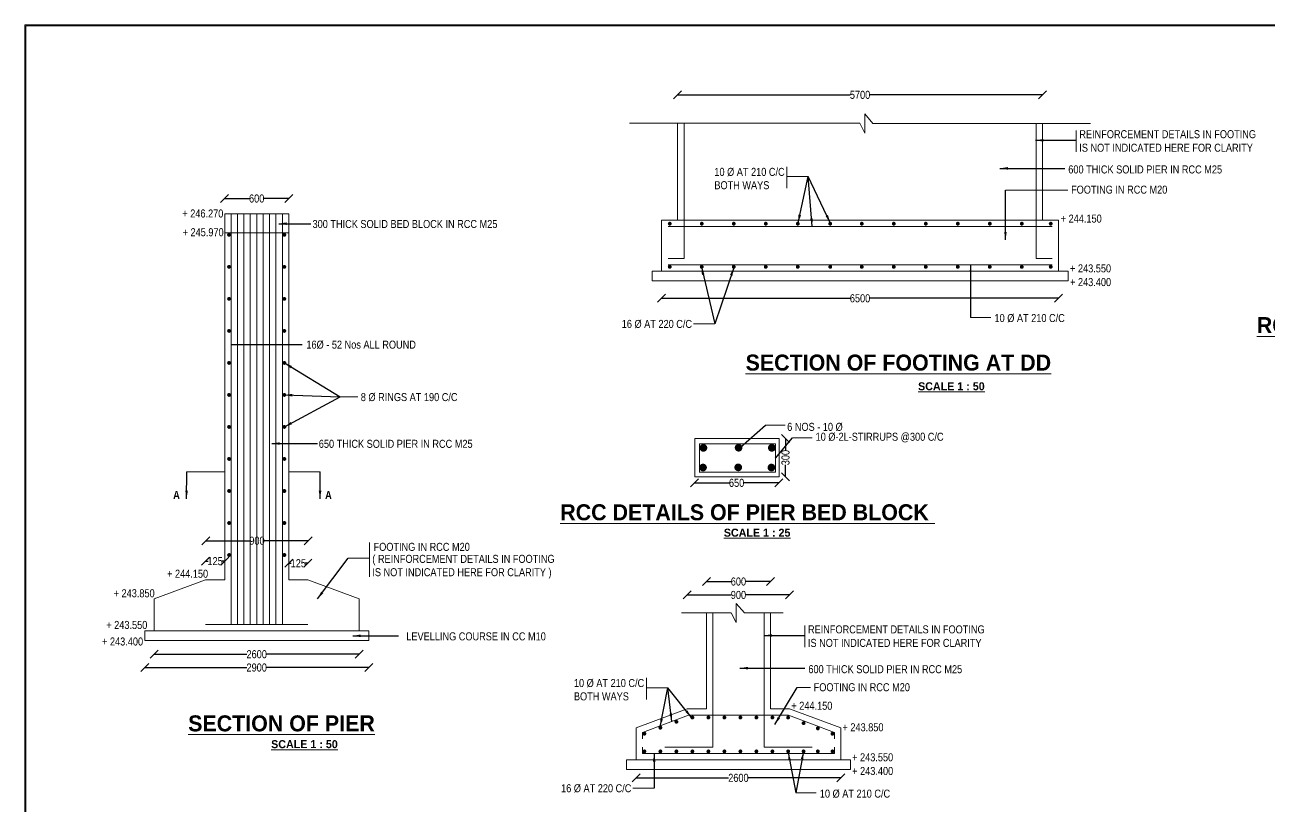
# Model space of a CAD drawing. Header units: millimetres. Extents: x 524317 to 595079, y -152202 to -104609.
# Drawn here: x 524317 to 563194, y -129013 to -104609 of the extents above; entities that cross this region are included whole.
import ezdxf
from ezdxf.enums import TextEntityAlignment as Align

# ---------------------------------------------------------------- set-up
doc = ezdxf.new("R2010")
doc.units = ezdxf.units.MM
doc.header["$LTSCALE"] = 300
doc.header["$MEASUREMENT"] = 0
doc.layers.add('MAIN', color=7, linetype='Continuous')
doc.styles.add('ARIAL NARROW', font='ARIALN.TTF', dxfattribs={"height": 250})
doc.styles.add('arn', font='ARIALN.TTF')
doc.styles.add('CITYBLUEPR', font='cityb___.ttf')
doc.dimstyles.new('STANDARD$0', dxfattribs={"dimscale": 88.888889, "dimtxt": 0.02, "dimasz": 0.02, "dimexe": 0.05, "dimexo": 0.1, "dimgap": 0.002, "dimtad": 2, "dimdec": 0, "dimzin": 1, "dimdsep": 46, "dimtxsty": 'Standard', "dimcen": 0.09, "dimadec": 0, "dimazin": 0, "dimtfac": 1, "dimtdec": 4, "dimtofl": 0, "dimtmove": 0, "dimatfit": 3, "dimfxl": 1, "dimtolj": 1, "dimtzin": 1, "dimarcsym": 0})
doc.dimstyles.new('STANDARD$7', dxfattribs={"dimtxt": 2, "dimasz": 2, "dimexe": 1.25, "dimexo": 0.625, "dimtad": 1, "dimdec": 0, "dimlfac": 0.5, "dimdsep": 46, "dimtxsty": 'ARIAL NARROW', "dimcen": 2.5, "dimdle": 0.1, "dimse1": 1, "dimse2": 1, "dimadec": 0, "dimazin": 0, "dimtfac": 1, "dimtdec": 0, "dimtmove": 0, "dimatfit": 3, "dimfxl": 1, "dimtolj": 1, "dimtzin": 0, "dimarcsym": 0})

# ---------------------------------------------------------------- blocks, each defined once
blk = doc.blocks.new('_Oblique')
at = {"color": 0, "linetype": 'ByBlock', "lineweight": -2}
blk.add_line((-0.5, -0.5), (0.5, 0.5), dxfattribs=at)
blk = doc.blocks.new('*D2')
at = {"layer": 'Defpoints', "color": 0, "lineweight": 9, "transparency": 16777216}
for p in [(530559, -110336), (532559, -110034), (532559, -110336)]:
    blk.add_point(p, dxfattribs=at)
at = {"layer": 'MAIN', "color": 0, "lineweight": -2, "transparency": 16777216}
for p, q in [((530559, -110034), (531332, -110034)), ((532559, -110034), (531786, -110034))]:
    blk.add_line(p, q, dxfattribs=at)
at = {"layer": 'MAIN', "color": 0, "lineweight": -2, "transparency": 16777216, "xscale": 250, "yscale": 250, "zscale": 250, "rotation": 180}
blk.add_blockref('_Oblique', (530559, -110034), dxfattribs=at)
at = {"layer": 'MAIN', "color": 0, "lineweight": -2, "transparency": 16777216, "xscale": 250, "yscale": 250, "zscale": 250}
blk.add_blockref('_Oblique', (532559, -110034), dxfattribs=at)
at = {"layer": 'MAIN', "color": 0, "lineweight": 9, "transparency": 16777216, "insert": (531559, -110034), "char_height": 250, "attachment_point": 5, "style": 'ARIAL NARROW'}
blk.add_mtext('\\A1;600', dxfattribs=at)
blk = doc.blocks.new('*D3')
at = {"layer": 'Defpoints', "color": 0, "lineweight": 9, "transparency": 16777216}
for p in [(529969, -120879), (533169, -120724), (533169, -120879)]:
    blk.add_point(p, dxfattribs=at)
at = {"layer": 'MAIN', "color": 0, "lineweight": -2, "transparency": 16777216}
for p, q in [((529969, -120724), (531343, -120724)), ((533169, -120724), (531795, -120724))]:
    blk.add_line(p, q, dxfattribs=at)
at = {"layer": 'MAIN', "color": 0, "lineweight": -2, "transparency": 16777216, "xscale": 250, "yscale": 250, "zscale": 250, "rotation": 180}
blk.add_blockref('_Oblique', (529969, -120724), dxfattribs=at)
at = {"layer": 'MAIN', "color": 0, "lineweight": -2, "transparency": 16777216, "xscale": 250, "yscale": 250, "zscale": 250}
blk.add_blockref('_Oblique', (533169, -120724), dxfattribs=at)
at = {"layer": 'MAIN', "color": 0, "lineweight": 9, "transparency": 16777216, "insert": (531569, -120724), "char_height": 250, "attachment_point": 5, "style": 'ARIAL NARROW'}
blk.add_mtext('\\A1;900', dxfattribs=at)
blk = doc.blocks.new('*D4')
at = {"layer": 'Defpoints', "color": 0, "lineweight": 9, "transparency": 16777216}
for p in [(533160, -121428), (532560, -121781), (533160, -121781)]:
    blk.add_point(p, dxfattribs=at)
at = {"layer": 'MAIN', "color": 0, "lineweight": -2, "transparency": 16777216}
for p, q in [((532560, -121428), (532642, -121428)), ((533160, -121428), (533077, -121428))]:
    blk.add_line(p, q, dxfattribs=at)
at = {"layer": 'MAIN', "color": 0, "lineweight": -2, "transparency": 16777216, "xscale": 250, "yscale": 250, "zscale": 250, "rotation": 180}
blk.add_blockref('_Oblique', (532560, -121428), dxfattribs=at)
at = {"layer": 'MAIN', "color": 0, "lineweight": -2, "transparency": 16777216, "xscale": 250, "yscale": 250, "zscale": 250}
blk.add_blockref('_Oblique', (533160, -121428), dxfattribs=at)
at = {"layer": 'MAIN', "color": 0, "lineweight": 9, "transparency": 16777216, "insert": (532860, -121428), "char_height": 250, "attachment_point": 5, "style": 'ARIAL NARROW'}
blk.add_mtext('\\A1;125', dxfattribs=at)
blk = doc.blocks.new('*D5')
at = {"layer": 'Defpoints', "color": 0, "lineweight": 9, "transparency": 16777216}
for p in [(530560, -121363), (529960, -121759), (530560, -121759)]:
    blk.add_point(p, dxfattribs=at)
at = {"layer": 'MAIN', "color": 0, "lineweight": -2, "transparency": 16777216}
for p, q in [((529960, -121363), (530042, -121363)), ((530560, -121363), (530477, -121363))]:
    blk.add_line(p, q, dxfattribs=at)
at = {"layer": 'MAIN', "color": 0, "lineweight": -2, "transparency": 16777216, "xscale": 250, "yscale": 250, "zscale": 250, "rotation": 180}
blk.add_blockref('_Oblique', (529960, -121363), dxfattribs=at)
at = {"layer": 'MAIN', "color": 0, "lineweight": -2, "transparency": 16777216, "xscale": 250, "yscale": 250, "zscale": 250}
blk.add_blockref('_Oblique', (530560, -121363), dxfattribs=at)
at = {"layer": 'MAIN', "color": 0, "lineweight": 9, "transparency": 16777216, "insert": (530260, -121363), "char_height": 250, "attachment_point": 5, "style": 'ARIAL NARROW'}
blk.add_mtext('\\A1;125', dxfattribs=at)
blk = doc.blocks.new('*D88')
at = {"layer": 'Defpoints', "color": 0, "lineweight": 9, "transparency": 16777216}
for p in [(528360, -123540), (534760, -123540), (534760, -124270)]:
    blk.add_point(p, dxfattribs=at)
at = {"layer": 'MAIN', "color": 0, "lineweight": -2, "transparency": 16777216}
for p, q in [((528360, -124270), (531252, -124270)), ((534760, -124270), (531867, -124270))]:
    blk.add_line(p, q, dxfattribs=at)
at = {"layer": 'MAIN', "color": 0, "lineweight": -2, "transparency": 16777216, "xscale": 250, "yscale": 250, "zscale": 250, "rotation": 180}
blk.add_blockref('_Oblique', (528360, -124270), dxfattribs=at)
at = {"layer": 'MAIN', "color": 0, "lineweight": -2, "transparency": 16777216, "xscale": 250, "yscale": 250, "zscale": 250}
blk.add_blockref('_Oblique', (534760, -124270), dxfattribs=at)
at = {"layer": 'MAIN', "color": 0, "lineweight": 9, "transparency": 16777216, "insert": (531560, -124270), "char_height": 250, "attachment_point": 5, "style": 'ARIAL NARROW'}
blk.add_mtext('\\A1;2600', dxfattribs=at)
blk = doc.blocks.new('*D89')
at = {"layer": 'Defpoints', "color": 0, "lineweight": 9, "transparency": 16777216}
for p in [(528060, -123840), (535060, -123840), (535060, -124685)]:
    blk.add_point(p, dxfattribs=at)
at = {"layer": 'MAIN', "color": 0, "lineweight": -2, "transparency": 16777216}
for p, q in [((528060, -124685), (531252, -124685)), ((535060, -124685), (531867, -124685))]:
    blk.add_line(p, q, dxfattribs=at)
at = {"layer": 'MAIN', "color": 0, "lineweight": -2, "transparency": 16777216, "xscale": 250, "yscale": 250, "zscale": 250, "rotation": 180}
blk.add_blockref('_Oblique', (528060, -124685), dxfattribs=at)
at = {"layer": 'MAIN', "color": 0, "lineweight": -2, "transparency": 16777216, "xscale": 250, "yscale": 250, "zscale": 250}
blk.add_blockref('_Oblique', (535060, -124685), dxfattribs=at)
at = {"layer": 'MAIN', "color": 0, "lineweight": 9, "transparency": 16777216, "insert": (531560, -124685), "char_height": 250, "attachment_point": 5, "style": 'ARIAL NARROW'}
blk.add_mtext('\\A1;2900', dxfattribs=at)
blk = doc.blocks.new('*D90')
at = {"layer": 'Defpoints', "color": 0, "lineweight": 9, "transparency": 16777216}
for p in [(547612, -121999), (545612, -125972), (547612, -125972)]:
    blk.add_point(p, dxfattribs=at)
at = {"layer": 'MAIN', "color": 0, "lineweight": -2, "transparency": 16777216}
for p, q in [((545612, -121999), (546385, -121999)), ((547612, -121999), (546839, -121999))]:
    blk.add_line(p, q, dxfattribs=at)
at = {"layer": 'MAIN', "color": 0, "lineweight": -2, "transparency": 16777216, "xscale": 250, "yscale": 250, "zscale": 250, "rotation": 180}
blk.add_blockref('_Oblique', (545612, -121999), dxfattribs=at)
at = {"layer": 'MAIN', "color": 0, "lineweight": -2, "transparency": 16777216, "xscale": 250, "yscale": 250, "zscale": 250}
blk.add_blockref('_Oblique', (547612, -121999), dxfattribs=at)
at = {"layer": 'MAIN', "color": 0, "lineweight": 9, "transparency": 16777216, "insert": (546612, -121999), "char_height": 250, "attachment_point": 5, "style": 'ARIAL NARROW'}
blk.add_mtext('\\A1;600', dxfattribs=at)
blk = doc.blocks.new('*D91')
at = {"layer": 'Defpoints', "color": 0, "lineweight": 9, "transparency": 16777216}
for p in [(548212, -122418), (545012, -125972), (548212, -125972)]:
    blk.add_point(p, dxfattribs=at)
at = {"layer": 'MAIN', "color": 0, "lineweight": -2, "transparency": 16777216}
for p, q in [((545012, -122418), (546386, -122418)), ((548212, -122418), (546838, -122418))]:
    blk.add_line(p, q, dxfattribs=at)
at = {"layer": 'MAIN', "color": 0, "lineweight": -2, "transparency": 16777216, "xscale": 250, "yscale": 250, "zscale": 250, "rotation": 180}
blk.add_blockref('_Oblique', (545012, -122418), dxfattribs=at)
at = {"layer": 'MAIN', "color": 0, "lineweight": -2, "transparency": 16777216, "xscale": 250, "yscale": 250, "zscale": 250}
blk.add_blockref('_Oblique', (548212, -122418), dxfattribs=at)
at = {"layer": 'MAIN', "color": 0, "lineweight": 9, "transparency": 16777216, "insert": (546612, -122418), "char_height": 250, "attachment_point": 5, "style": 'ARIAL NARROW'}
blk.add_mtext('\\A1;900', dxfattribs=at)
blk = doc.blocks.new('*D92')
at = {"layer": 'Defpoints', "color": 0, "lineweight": 9, "transparency": 16777216}
for p in [(543412, -127572), (549812, -127572), (549812, -128131)]:
    blk.add_point(p, dxfattribs=at)
at = {"layer": 'MAIN', "color": 0, "lineweight": -2, "transparency": 16777216}
for p, q in [((543412, -128131), (546304, -128131)), ((549812, -128131), (546920, -128131))]:
    blk.add_line(p, q, dxfattribs=at)
at = {"layer": 'MAIN', "color": 0, "lineweight": -2, "transparency": 16777216, "xscale": 250, "yscale": 250, "zscale": 250, "rotation": 180}
blk.add_blockref('_Oblique', (543412, -128131), dxfattribs=at)
at = {"layer": 'MAIN', "color": 0, "lineweight": -2, "transparency": 16777216, "xscale": 250, "yscale": 250, "zscale": 250}
blk.add_blockref('_Oblique', (549812, -128131), dxfattribs=at)
at = {"layer": 'MAIN', "color": 0, "lineweight": 9, "transparency": 16777216, "insert": (546612, -128131), "char_height": 250, "attachment_point": 5, "style": 'ARIAL NARROW'}
blk.add_mtext('\\A1;2600', dxfattribs=at)
blk = doc.blocks.new('*D93')
at = {"layer": 'Defpoints', "color": 0, "lineweight": 9, "transparency": 16777216}
for p in [(556112, -106796), (544713, -107681), (556112, -107690)]:
    blk.add_point(p, dxfattribs=at)
at = {"layer": 'MAIN', "color": 0, "lineweight": -2, "transparency": 16777216}
for p, q in [((544713, -106796), (550107, -106796)), ((556112, -106796), (550718, -106796))]:
    blk.add_line(p, q, dxfattribs=at)
at = {"layer": 'MAIN', "color": 0, "lineweight": -2, "transparency": 16777216, "xscale": 250, "yscale": 250, "zscale": 250, "rotation": 180}
blk.add_blockref('_Oblique', (544713, -106796), dxfattribs=at)
at = {"layer": 'MAIN', "color": 0, "lineweight": -2, "transparency": 16777216, "xscale": 250, "yscale": 250, "zscale": 250}
blk.add_blockref('_Oblique', (556112, -106796), dxfattribs=at)
at = {"layer": 'MAIN', "color": 0, "lineweight": 9, "transparency": 16777216, "insert": (550412, -106796), "char_height": 250, "attachment_point": 5, "style": 'ARIAL NARROW'}
blk.add_mtext('\\A1;5700', dxfattribs=at)
blk = doc.blocks.new('*D94')
at = {"layer": 'Defpoints', "color": 0, "lineweight": 9, "transparency": 16777216}
for p in [(544212, -112307), (556612, -112307), (556612, -113151)]:
    blk.add_point(p, dxfattribs=at)
at = {"layer": 'MAIN', "color": 0, "lineweight": -2, "transparency": 16777216}
for p, q in [((544212, -113151), (550106, -113151)), ((556612, -113151), (550719, -113151))]:
    blk.add_line(p, q, dxfattribs=at)
at = {"layer": 'MAIN', "color": 0, "lineweight": -2, "transparency": 16777216, "xscale": 250, "yscale": 250, "zscale": 250, "rotation": 180}
blk.add_blockref('_Oblique', (544212, -113151), dxfattribs=at)
at = {"layer": 'MAIN', "color": 0, "lineweight": -2, "transparency": 16777216, "xscale": 250, "yscale": 250, "zscale": 250}
blk.add_blockref('_Oblique', (556612, -113151), dxfattribs=at)
at = {"layer": 'MAIN', "color": 0, "lineweight": 9, "transparency": 16777216, "insert": (550412, -113151), "char_height": 250, "attachment_point": 5, "style": 'ARIAL NARROW'}
blk.add_mtext('\\A1;6500', dxfattribs=at)
blk = doc.blocks.new('*D17')
at = {"layer": 'Defpoints', "color": 0, "lineweight": 9, "transparency": 16777216}
for p in [(545235, -118916), (547875, -118916), (547875, -118916)]:
    blk.add_point(p, dxfattribs=at)
at = {"layer": 'MAIN', "color": 0, "lineweight": -2, "transparency": 16777216}
for p, q in [((545235, -118916), (546328, -118916)), ((547875, -118916), (546782, -118916))]:
    blk.add_line(p, q, dxfattribs=at)
at = {"layer": 'MAIN', "color": 0, "lineweight": -2, "transparency": 16777216, "xscale": 250, "yscale": 250, "zscale": 250, "rotation": 180}
blk.add_blockref('_Oblique', (545235, -118916), dxfattribs=at)
at = {"layer": 'MAIN', "color": 0, "lineweight": -2, "transparency": 16777216, "xscale": 250, "yscale": 250, "zscale": 250}
blk.add_blockref('_Oblique', (547875, -118916), dxfattribs=at)
at = {"layer": 'MAIN', "color": 0, "lineweight": 9, "transparency": 16777216, "insert": (546555, -118916), "char_height": 250, "attachment_point": 5, "style": 'ARIAL NARROW'}
blk.add_mtext('\\A1;650', dxfattribs=at)
blk = doc.blocks.new('*D95')
at = {"layer": 'Defpoints', "color": 0, "lineweight": 9, "transparency": 16777216}
for p in [(547885, -117526), (548083, -117526), (547885, -118726)]:
    blk.add_point(p, dxfattribs=at)
at = {"layer": 'MAIN', "color": 0, "lineweight": -2, "transparency": 16777216}
for p, q in [((548083, -117526), (548083, -117900)), ((548083, -118726), (548083, -118352))]:
    blk.add_line(p, q, dxfattribs=at)
at = {"layer": 'MAIN', "color": 0, "lineweight": -2, "transparency": 16777216, "xscale": 250, "yscale": 250, "zscale": 250}
for p, rotation in [((548083, -117526), 90), ((548083, -118726), 270)]:
    blk.add_blockref('_Oblique', p, dxfattribs=dict(at, rotation=rotation))
at = {"layer": 'MAIN', "color": 0, "lineweight": 9, "transparency": 16777216, "insert": (548083, -118126), "char_height": 250, "attachment_point": 5, "rotation": 90, "style": 'ARIAL NARROW'}
blk.add_mtext('\\A1;300', dxfattribs=at)

msp = doc.modelspace()

# ---------------------------------------------------------------- linework, layer by layer
at = {"color": 0, "linetype": 'ByBlock', "lineweight": 9}
for points in [[(524316.8, -104609.5), (595078.7, -104609.5), (595078.7, -152201.6), (524316.8, -152201.6)], [(524346.8, -104639.5), (595048.7, -104639.5), (595048.7, -152171.6), (524346.8, -152171.6)]]:
    msp.add_lwpolyline(points, close=True, dxfattribs=at)
at = {"layer": 'MAIN', "color": 0, "lineweight": 9}
for p, q in [((524346.8, -104639.5), (595048.7, -104639.5)), ((524346.8, -104639.5), (524346.8, -152171.6)), ((543212.7, -107681), (550401.4, -107681)), ((544712.2, -107681.5), (544712.7, -107681)), ((544712.2, -110706.5), (544712.2, -107681.5)), ((550401.4, -107681), (550558.1, -107987.9)), ((550558.1, -107987.9), (550558.1, -107390.2)), ((550558.1, -107390.2), (550814.6, -107689.1)), ((544912.2, -111906.5), (544912.2, -107702.5)), ((550814.6, -107689.1), (557611.7, -107689.1)), ((555912.2, -111906.5), (555912.2, -107702.5)), ((556112.2, -107689.6), (556111.7, -107689.1)), ((556112.2, -110706.5), (556112.2, -107689.6)), ((557166.8, -107904.5), (557166.8, -108577)), ((548125.7, -109038.7), (548125.7, -109711.2)), ((548791.3, -109348.3), (548125.7, -109348.3)), ((554955.2, -109768.6), (556907.7, -109768.5)), ((530559.6, -120939.7), (530559.3, -110507.7)), ((530559.3, -110507.7), (532559.3, -110507.7)), ((530759.6, -120939.7), (530759.3, -110507.7)), ((530959.7, -123339.7), (530959.3, -110507.7)), ((531159.7, -123339.7), (531159.3, -110507.7)), ((531359.7, -123339.7), (531359.3, -110507.7)), ((531559.7, -123339.7), (531559.3, -110507.7)), ((531759.7, -123339.7), (531759.3, -110507.7)), ((531959.7, -123339.7), (531959.3, -110507.7)), ((532159.7, -123339.7), (532159.3, -110507.7)), ((532367.8, -123339.7), (532367.3, -110507.7)), ((532559.6, -120939.7), (532559.3, -110507.7)), ((544212.2, -110706.5), (556612.2, -110706.5)), ((544212.2, -112306.5), (544212.2, -110706.5)), ((556612.2, -112306.5), (556612.2, -110706.5)), ((532559.3, -111107.7), (530559.3, -111107.7)), ((544412.2, -110906.5), (556412.2, -110906.5)), ((544412.2, -111906.5), (544912.2, -111906.5)), ((555912.2, -111906.5), (556412.2, -111906.5)), ((543912.2, -112306.5), (556912.2, -112306.5)), ((543912.2, -112606.5), (543912.2, -112306.5)), ((544412.2, -112106.5), (556412.2, -112106.5)), ((556912.2, -112306.5), (556912.2, -112606.5)), ((556912.2, -112606.5), (543912.2, -112606.5)), ((553859.2, -113746), (554501.5, -113746)), ((545877.7, -113947.7), (545212.1, -113947.7)), ((534162.1, -116228.1), (534718.7, -116228.1)), ((547453.3, -117117.1), (548072.3, -117117)), ((547884.9, -117526.2), (545244.9, -117526.2)), ((545244.9, -117526.2), (545244.9, -118726.2)), ((545398.4, -117700.2), (545397.4, -117701.2)), ((545397.4, -118577.6), (545397.4, -117701.2)), ((547769.9, -117700.2), (545398.4, -117700.2)), ((547769.9, -118577.6), (547769.9, -117700.2)), ((547884.9, -118726.2), (547884.9, -117526.2)), ((548298.1, -117504.8), (548917.1, -117504.8)), ((530559.6, -118569.9), (529369.3, -118569.9)), ((533542.6, -118570), (532559.6, -118570)), ((545244.9, -118726.2), (547884.9, -118726.2)), ((545386.4, -118577.6), (545385.4, -118576.6)), ((547769.9, -118577.6), (545386.4, -118577.6)), ((547771.9, -118577.6), (547772.9, -118576.6)), ((535080.8, -120782.5), (535080.8, -121850.7)), ((530559.6, -120939.7), (530559.6, -121939.7)), ((530759.6, -120939.7), (530759.6, -123339.7)), ((532559.6, -120939.7), (532559.6, -121939.7)), ((534413.1, -121266.7), (535080.8, -121263)), ((529959.6, -121939.7), (528359.6, -122539.7)), ((530559.6, -121939.7), (529959.6, -121939.7)), ((532559.6, -121939.7), (533159.6, -121939.7)), ((534759.6, -122539.7), (533159.6, -121939.7)), ((528359.6, -122539.7), (528359.6, -123539.7)), ((534759.6, -123539.7), (534759.6, -122539.7)), ((546545.2, -123278.9), (546545.2, -122681.1)), ((546545.2, -122681.1), (546801.7, -122980)), ((544835.6, -122972), (546388.5, -122972)), ((545612, -122972), (545612, -125972)), ((545812, -122972), (545812, -127172)), ((546388.5, -122972), (546545.2, -123278.9)), ((546801.7, -122980), (548012.7, -122980)), ((547412, -122972), (547412, -127172)), ((547612, -122972), (547612, -125972)), ((528359.6, -123539.7), (528059.6, -123539.7)), ((528059.6, -123539.7), (528059.6, -123839.7)), ((528359.6, -123539.7), (534759.6, -123539.7)), ((529959.6, -123339.7), (533159.6, -123339.7)), ((535059.6, -123539.7), (534759.6, -123539.7)), ((535059.6, -123839.7), (535059.6, -123539.7)), ((548687.9, -123373.4), (548687.9, -124045.9)), ((528059.6, -123839.7), (535059.6, -123839.7)), ((543736.8, -125005.6), (543736.8, -125678.1)), ((547612, -124972), (547612, -125972)), ((544402.4, -125315.3), (543736.8, -125315.3)), ((548448, -125312.4), (548864.8, -125312.4)), ((545012, -125972), (543412, -126572)), ((545048.2, -126172), (543612.4, -126710.4)), ((545612, -125972), (545012, -125972)), ((547612, -126172), (545048.4, -126172)), ((547612, -125972), (548212, -125972)), ((547612, -126172), (548175.7, -126172)), ((549611.7, -126710.4), (548175.9, -126172)), ((549812, -126572), (548212, -125972)), ((543412, -126572), (543412, -127572)), ((543612, -126710.9), (543612, -126910.9)), ((549612, -126710.9), (549612, -126910.9)), ((549812, -127572), (549812, -126572)), ((543612.5, -127372), (543612.5, -127172)), ((543612.5, -127372), (549611.5, -127372)), ((545812, -127172), (544312, -127172)), ((547412, -127172), (548912, -127172)), ((549611.5, -127372), (549611.5, -127172)), ((543412, -127572), (543112, -127572)), ((543112, -127572), (543112, -127872)), ((543112, -127872), (550112, -127872)), ((543412, -127572), (549812, -127572)), ((550112, -127572), (549812, -127572)), ((550112, -127872), (550112, -127572)), ((543982.3, -128452.4), (543316.7, -128452.4)), ((548401.4, -128602.1), (549043.8, -128602.1))]:
    msp.add_line(p, q, dxfattribs=at)
for points, const_width in [([(544435.9, -110819.7, -1), (544495.9, -110819.7, -1)], 60), ([(545435.9, -110819.7, -1), (545495.9, -110819.7, -1)], 60), ([(546435.9, -110819.7, -1), (546495.9, -110819.7, -1)], 60), ([(547435.9, -110819.7, -1), (547495.9, -110819.7, -1)], 60), ([(548435.9, -110819.7, -1), (548495.9, -110819.7, -1)], 60), ([(549450.4, -110819.7, -1), (549510.4, -110819.7, -1)], 60), ([(550435.9, -110819.7, -1), (550495.9, -110819.7, -1)], 60), ([(551435.9, -110819.7, -1), (551495.9, -110819.7, -1)], 60), ([(552435.9, -110819.7, -1), (552495.9, -110819.7, -1)], 60), ([(553435.9, -110819.7, -1), (553495.9, -110819.7, -1)], 60), ([(554435.9, -110819.7, -1), (554495.9, -110819.7, -1)], 60), ([(555435.9, -110819.7, -1), (555495.9, -110819.7, -1)], 60), ([(556339.9, -110819.7, -1), (556399.9, -110819.7, -1)], 60), ([(530665.8, -111169.3, -1), (530725.8, -111169.3, -1)], 60), ([(532453.5, -111169.3, 1), (532393.5, -111169.3, 1)], 60), ([(530665.8, -112169.3, -1), (530725.8, -112169.3, -1)], 60), ([(532453.5, -112169.3, 1), (532393.5, -112169.3, 1)], 60), ([(544435.9, -112167.7, -1), (544495.9, -112167.7, -1)], 60), ([(545435.9, -112167.7, -1), (545495.9, -112167.7, -1)], 60), ([(546435.9, -112167.7, -1), (546495.9, -112167.7, -1)], 60), ([(547435.9, -112167.7, -1), (547495.9, -112167.7, -1)], 60), ([(548435.9, -112167.7, -1), (548495.9, -112167.7, -1)], 60), ([(549450.4, -112167.7, -1), (549510.4, -112167.7, -1)], 60), ([(550435.9, -112167.7, -1), (550495.9, -112167.7, -1)], 60), ([(551435.9, -112167.7, -1), (551495.9, -112167.7, -1)], 60), ([(552435.9, -112167.7, -1), (552495.9, -112167.7, -1)], 60), ([(553435.9, -112167.7, -1), (553495.9, -112167.7, -1)], 60), ([(554435.9, -112167.7, -1), (554495.9, -112167.7, -1)], 60), ([(555435.9, -112167.7, -1), (555495.9, -112167.7, -1)], 60), ([(556339.9, -112167.7, -1), (556399.9, -112167.7, -1)], 60), ([(530665.8, -113169.3, -1), (530725.8, -113169.3, -1)], 60), ([(532453.5, -113169.3, 1), (532393.5, -113169.3, 1)], 60), ([(530665.8, -114169.3, -1), (530725.8, -114169.3, -1)], 60), ([(532453.5, -114169.3, 1), (532393.5, -114169.3, 1)], 60), ([(530665.8, -115169.3, -1), (530725.8, -115169.3, -1)], 60), ([(532453.5, -115169.3, 1), (532393.5, -115169.3, 1)], 60), ([(530665.8, -116169.3, -1), (530725.8, -116169.3, -1)], 60), ([(532453.5, -116169.3, 1), (532393.5, -116169.3, 1)], 60), ([(530665.8, -117169.3, -1), (530725.8, -117169.3, -1)], 60), ([(532453.5, -117169.3, 1), (532393.5, -117169.3, 1)], 60), ([(545457.6, -117822.4, -1), (545577.6, -117822.4, -1)], 120), ([(546557.1, -117817.9, -1), (546677.1, -117817.9, -1)], 120), ([(547595.1, -117822.4, -1), (547715.1, -117822.4, -1)], 120), ([(530665.8, -118169.3, -1), (530725.8, -118169.3, -1)], 60), ([(532453.5, -118169.3, 1), (532393.5, -118169.3, 1)], 60), ([(545445.6, -118436.4, -1), (545565.6, -118436.4, -1)], 120), ([(546545.1, -118431.9, -1), (546665.1, -118431.9, -1)], 120), ([(547583.1, -118436.4, -1), (547703.1, -118436.4, -1)], 120), ([(530665.8, -119169.3, -1), (530725.8, -119169.3, -1)], 60), ([(532453.5, -119169.3, 1), (532393.5, -119169.3, 1)], 60), ([(530665.8, -120169.3, -1), (530725.8, -120169.3, -1)], 60), ([(532453.5, -120169.3, 1), (532393.5, -120169.3, 1)], 60), ([(530665.8, -121169.3, -1), (530725.8, -121169.3, -1)], 60), ([(532453.5, -121169.3, 1), (532393.5, -121169.3, 1)], 60), ([(544643.5, -126379.2, -1), (544703.5, -126379.2, -1)], 60), ([(545143.5, -126246.2, -1), (545203.5, -126246.2, -1)], 60), ([(545643.5, -126246.2, -1), (545703.5, -126246.2, -1)], 60), ([(546143.5, -126246.2, -1), (546203.5, -126246.2, -1)], 60), ([(546643.5, -126246.2, -1), (546703.5, -126246.2, -1)], 60), ([(547143.5, -126246.2, -1), (547203.5, -126246.2, -1)], 60), ([(547643.5, -126246.2, -1), (547703.5, -126246.2, -1)], 60), ([(548135, -126246.2, -1), (548195, -126246.2, -1)], 60), ([(543643.5, -126751.7, -1), (543703.5, -126751.7, -1)], 60), ([(544143.5, -126564.2, -1), (544203.5, -126564.2, -1)], 60), ([(548618, -126420.7, -1), (548678, -126420.7, -1)], 60), ([(549062.5, -126585.2, -1), (549122.5, -126585.2, -1)], 60), ([(549519.5, -126753.2, -1), (549579.5, -126753.2, -1)], 60), ([(543643.5, -127303.7, -1), (543703.5, -127303.7, -1)], 60), ([(544143.5, -127303.7, -1), (544203.5, -127303.7, -1)], 60), ([(544643.5, -127303.7, -1), (544703.5, -127303.7, -1)], 60), ([(545143.5, -127303.7, -1), (545203.5, -127303.7, -1)], 60), ([(545643.5, -127303.7, -1), (545703.5, -127303.7, -1)], 60), ([(546143.5, -127303.7, -1), (546203.5, -127303.7, -1)], 60), ([(546643.5, -127303.7, -1), (546703.5, -127303.7, -1)], 60), ([(547143.5, -127303.7, -1), (547203.5, -127303.7, -1)], 60), ([(547643.5, -127303.7, -1), (547703.5, -127303.7, -1)], 60), ([(548135, -127303.7, -1), (548195, -127303.7, -1)], 60), ([(548618, -127303.7, -1), (548678, -127303.7, -1)], 60), ([(549062.5, -127303.7, -1), (549122.5, -127303.7, -1)], 60), ([(549519.5, -127303.7, -1), (549579.5, -127303.7, -1)], 60)]:
    msp.add_lwpolyline(points, format="xyb", close=True, dxfattribs=dict(at, const_width=const_width))
for centre, start, end in [((545048.4, -126172.5), 90, 110.55605), ((548175.7, -126172.5), 69.44395, 90), ((543612.5, -126710.9), 110.55605, 180), ((549611.5, -126710.9), 0, 69.44395), ((543612.5, -127371.5), 180, 270), ((549611.5, -127371.5), 270, 0)]:
    msp.add_arc(centre, 0.5, start, end, dxfattribs=at)

# ---------------------------------------------------------------- texts
for s, height, style, p in [('REINFORCEMENT DETAILS IN FOOTING', 250, 'ARIAL NARROW', (557264, -108148.6)), ('+ 246.270', 250, 'ARIAL NARROW', (529235.8, -110625.9)), ('+ 244.150', 250, 'ARIAL NARROW', (556681.1, -110785.6)), ('+ 245.970', 250, 'ARIAL NARROW', (529245.3, -111211.5)), ('+ 243.550', 250, 'ARIAL NARROW', (556973.6, -112339.9)), ('+ 243.400', 250, 'ARIAL NARROW', (556974.2, -112768.5)), ('%%USECTION OF FOOTING AT DD', 500, 'CITYBLUEPR', (546836.2, -115407.9)), ('%%USCALE 1 : 50', 250, 'CITYBLUEPR', (552225.7, -116023.1)), ('+ 244.150', 250, 'ARIAL NARROW', (528759.6, -121879.1)), ('+ 243.850', 250, 'ARIAL NARROW', (527090.3, -122489.2)), ('+ 243.550', 250, 'ARIAL NARROW', (526860.3, -123478.6)), ('REINFORCEMENT DETAILS IN FOOTING', 250, 'ARIAL NARROW', (548785.1, -123617.5)), ('+ 243.400', 250, 'ARIAL NARROW', (526727.9, -123995.7)), ('+ 244.150', 250, 'ARIAL NARROW', (548264.7, -126003)), ('%%USECTION OF PIER', 500, 'CITYBLUEPR', (529418.4, -126678.5)), ('+ 243.850', 250, 'ARIAL NARROW', (549862.6, -126675.4)), ('%%USCALE 1 : 50', 250, 'CITYBLUEPR', (532012, -127203)), ('+ 243.550', 250, 'ARIAL NARROW', (550164.7, -127612.8)), ('+ 243.400', 250, 'ARIAL NARROW', (550165.3, -128041.4))]:
    msp.add_text(s, height=height, dxfattribs=dict(at, style=style)).set_placement(p)
at = {"layer": 'MAIN', "color": 0, "lineweight": 9, "style": 'CITYBLUEPR'}
for s, height, p in [('%%URCC DETAILS OF ABUTMENT BED BLOCK ', 500, (569754.4, -114238.4)), ('%%URCC DETAILS OF PIER BED BLOCK ', 500, (546895.3, -120084.2)), ('%%USCALE 1 : 25', 250, (547195.6, -120596.6))]:
    msp.add_text(s, height=height, dxfattribs=at).set_placement(p, align=Align.CENTER)
at = {"layer": 'MAIN', "color": 0, "lineweight": 9, "char_height": 250, "attachment_point": 7, "style": 'ARIAL NARROW'}
for s, insert in [(' IS NOT INDICATED HERE FOR CLARITY', (557182.6, -108574.9)), ('10 %%C AT 210 C/C\\PBOTH WAYS', (545860.2, -109746.4)), ('600 THICK SOLID PIER IN RCC M25', (556918.6, -109253.1)), ('FOOTING IN RCC M20', (557005.9, -109884.3)), ('300 THICK SOLID BED BLOCK IN RCC M25', (533304.8, -110957.8)), ('16 %%C AT 220 C/C', (542966.3, -114085.3)), ('10 %%C AT 210 C/C ', (554613.2, -113901.4)), ('16%%C - 52 Nos ALL ROUND', (533112.5, -114732.1)), ('8 %%C RINGS AT 190 C/C', (534811.8, -116370.2)), ('6 NOS - 10 %%C', (548135.6, -117300.6)), ('10 %%C-2L-STIRRUPS @300 C/C', (549023.6, -117650.1)), ('650 THICK SOLID PIER IN RCC M25', (533500.3, -117824.3)), ('{\\fArial Narrow|b1|i0|c0|p34;A}', (528950.9, -119416.7)), ('{\\fArial Narrow|b1|i0|c0|p34;A}', (533698.2, -119418.9)), ('FOOTING IN RCC M20', (535212.1, -121043.1)), ('( REINFORCEMENT DETAILS IN FOOTING\\PIS NOT INDICATED HERE FOR CLARITY ) ', (535173.2, -121906.7)), ('LEVELLING COURSE IN CC M10', (536234.5, -123839.5)), (' IS NOT INDICATED HERE FOR CLARITY', (548703.7, -124043.8)), ('600 THICK SOLID PIER IN RCC M25', (548797.7, -124865)), ('10 %%C AT 210 C/C\\PBOTH WAYS', (541471.3, -125713.4)), ('FOOTING IN RCC M20', (548963, -125428.3)), ('16 %%C AT 220 C/C', (541070.9, -128590.1)), ('10 %%C AT 210 C/C ', (549155.5, -128757.5))]:
    msp.add_mtext(s, dxfattribs=dict(at, insert=insert))

# ---------------------------------------------------------------- dimensions: what is measured, and where the dimension line sits
at = {"layer": 'MAIN', "color": 0, "lineweight": 9}
for base, p1, p2, text, picture, middle in [((556112.2, -106796), (544712.7, -107681), (556112.2, -107689.6), '5700', '*D93', (550412.4, -106796)), ((532559.3, -110033.7), (530559.3, -110335.7), (532559.3, -110335.7), '600', '*D2', (531559.3, -110033.7)), ((556612.2, -113150.5), (544212.2, -112306.5), (556612.2, -112306.5), '6500', '*D94', (550412.2, -113150.5)), ((547874.9, -118916.2), (545234.9, -118916.2), (547874.9, -118916.2), '650', '*D17', (546554.9, -118916.2)), ((533169.1, -120724.2), (529969.1, -120879.2), (533169.1, -120879.2), '900', '*D3', (531569.1, -120724.2)), ((530559.6, -121363.2), (529959.6, -121759.2), (530559.6, -121759.2), '125', '*D5', (530259.6, -121363.2)), ((533159.6, -121428.2), (532559.6, -121781.2), (533159.6, -121781.2), '125', '*D4', (532859.6, -121428.2)), ((547612, -121998.9), (545612, -125972), (547612, -125972), '600', '*D90', (546612, -121998.9)), ((548212, -122418.4), (545012, -125972), (548212, -125972), '900', '*D91', (546612, -122418.4)), ((534759.6, -124269.7), (528359.6, -123539.7), (534759.6, -123539.7), '2600', '*D88', (531559.6, -124269.7)), ((535059.6, -124685.2), (528059.6, -123839.7), (535059.6, -123839.7), '2900', '*D89', (531559.6, -124685.2)), ((549812, -128131.4), (543412, -127572), (549812, -127572), '2600', '*D92', (546612, -128131.4))]:
    dim = msp.add_linear_dim(base=base, p1=p1, p2=p2, text=text, dimstyle='STANDARD$0', override={"dimscale": 1, "dimtxt": 250, "dimasz": 250, "dimexe": 0.18, "dimexo": 0.0625, "dimgap": 0.09, "dimtad": 0, "dimzin": 0, "dimtxsty": 'ARIAL NARROW', "dimblk1": 'Oblique', "dimblk2": 'Oblique', "dimsah": 1, "dimcen": 0.0851, "dimdle": 0.1, "dimse1": 1, "dimse2": 1, "dimtdec": 0, "dimtzin": 0}, dxfattribs=at)
    dim.commit()
    dim.dimension.update_dxf_attribs({"geometry": picture, "text_midpoint": middle})
dim = msp.add_linear_dim(base=(548083.4, -117526.2), p1=(547884.9, -118726.2), p2=(547884.9, -117526.2), angle=90, text='300', dimstyle='STANDARD$0', override={"dimscale": 1, "dimtxt": 250, "dimasz": 250, "dimexe": 0.18, "dimexo": 0.0625, "dimgap": 0.09, "dimtad": 0, "dimzin": 0, "dimtxsty": 'ARIAL NARROW', "dimblk1": 'Oblique', "dimblk2": 'Oblique', "dimsah": 1, "dimcen": 0.0851, "dimdle": 0.1, "dimse1": 1, "dimse2": 1, "dimtdec": 0, "dimtzin": 0}, dxfattribs=at)
dim.commit()
dim.dimension.update_dxf_attribs({"geometry": '*D95', "text_midpoint": (548083.4, -118126.2)})

# ---------------------------------------------------------------- leaders
for points, override in [([(555891.1, -108214.2), (557166.8, -108214.2)], {"dimtxt": 300, "dimasz": 250, "dimexe": 0.18, "dimexo": 0.0625, "dimgap": 0.09, "dimtad": 0, "dimtoh": 1, "dimlfac": 1, "dimzin": 0, "dimtxsty": 'arn', "dimcen": 0.09, "dimdle": 200, "dimtdec": 4, "dimtofl": 0}), ([(554781.7, -109092.2), (556808.8, -109092.2)], {"dimtxt": 300, "dimasz": 250, "dimexe": 0.18, "dimexo": 0.0625, "dimgap": 0.09, "dimtad": 0, "dimtoh": 1, "dimlfac": 1, "dimzin": 0, "dimtxsty": 'arn', "dimcen": 0.09, "dimdle": 200, "dimtdec": 4, "dimtofl": 0}), ([(548475.8, -110791.4), (548791.3, -109348.3)], {"dimtxt": 300, "dimasz": 250, "dimexe": 0.18, "dimexo": 0.0625, "dimgap": 0.09, "dimtad": 0, "dimtoh": 1, "dimlfac": 1, "dimzin": 0, "dimtxsty": 'arn', "dimcen": 0.09, "dimdle": 200, "dimtdec": 4, "dimtofl": 0}), ([(549480.4, -110789.7), (548791.3, -109348.3)], {"dimtxt": 300, "dimasz": 250, "dimexe": 0.18, "dimexo": 0.0625, "dimgap": 0.09, "dimtad": 0, "dimtoh": 1, "dimlfac": 1, "dimzin": 0, "dimtxsty": 'arn', "dimcen": 0.09, "dimdle": 200, "dimtdec": 4, "dimtofl": 0}), ([(548915.9, -110906.5), (548791.3, -109348.3)], {"dimtxt": 300, "dimasz": 250, "dimexe": 0.18, "dimexo": 0.0625, "dimgap": 0.09, "dimtad": 0, "dimtoh": 1, "dimlfac": 1, "dimzin": 0, "dimtxsty": 'arn', "dimcen": 0.09, "dimdle": 200, "dimtdec": 4, "dimtofl": 0}), ([(554955.3, -111324.5), (554955.2, -109768.6)], {"dimtxt": 300, "dimasz": 250, "dimexe": 0.18, "dimexo": 0.0625, "dimgap": 0.09, "dimtad": 0, "dimtoh": 1, "dimlfac": 1, "dimzin": 0, "dimtxsty": 'arn', "dimcen": 0.09, "dimdle": 200, "dimtdec": 4, "dimtofl": 0}), ([(532248.1, -110818.9), (533249, -110818.9)], {"dimtxt": 300, "dimasz": 250, "dimexe": 0.18, "dimexo": 0.0625, "dimgap": 0.09, "dimtad": 0, "dimtoh": 1, "dimlfac": 1, "dimzin": 0, "dimtxsty": 'arn', "dimcen": 0.09, "dimdle": 200, "dimtdec": 4, "dimtofl": 0}), ([(545453.8, -112169.7), (545877.7, -113947.7)], {"dimtxt": 300, "dimasz": 250, "dimexe": 0.18, "dimexo": 0.0625, "dimgap": 0.09, "dimtad": 0, "dimtoh": 1, "dimlfac": 1, "dimzin": 0, "dimtxsty": 'arn', "dimcen": 0.09, "dimdle": 200, "dimtdec": 4, "dimtofl": 0}), ([(546465.9, -112197.7), (545877.7, -113947.7)], {"dimtxt": 300, "dimasz": 250, "dimexe": 0.18, "dimexo": 0.0625, "dimgap": 0.09, "dimtad": 0, "dimtoh": 1, "dimlfac": 1, "dimzin": 0, "dimtxsty": 'arn', "dimcen": 0.09, "dimdle": 200, "dimtdec": 4, "dimtofl": 0}), ([(553867.7, -112119.7), (553859.2, -113746)], {"dimtxt": 300, "dimasz": 200, "dimexe": 0.18, "dimexo": 0.0625, "dimgap": 0.09, "dimtad": 0, "dimtoh": 1, "dimlfac": 1, "dimzin": 0, "dimtxsty": 'arn', "dimcen": 0.09, "dimdle": 200, "dimse1": 1, "dimse2": 1, "dimtdec": 4, "dimtofl": 0}), ([(530759.4, -114591.5), (531159.4, -114592.3)], {"dimtxt": 300, "dimasz": 100, "dimexe": 0.18, "dimexo": 0.0625, "dimgap": 0.09, "dimtad": 0, "dimtoh": 1, "dimlfac": 1, "dimzin": 0, "dimtxsty": 'arn', "dimcen": 0.09, "dimdle": 200, "dimtdec": 4, "dimtofl": 0}), ([(530959.4, -114591.9), (531359.4, -114592.8)], {"dimtxt": 300, "dimasz": 100, "dimexe": 0.18, "dimexo": 0.0625, "dimgap": 0.09, "dimtad": 0, "dimtoh": 1, "dimlfac": 1, "dimzin": 0, "dimtxsty": 'arn', "dimcen": 0.09, "dimdle": 200, "dimtdec": 4, "dimtofl": 0}), ([(531159.4, -114592.3), (531559.4, -114593.2)], {"dimtxt": 300, "dimasz": 100, "dimexe": 0.18, "dimexo": 0.0625, "dimgap": 0.09, "dimtad": 0, "dimtoh": 1, "dimlfac": 1, "dimzin": 0, "dimtxsty": 'arn', "dimcen": 0.09, "dimdle": 200, "dimtdec": 4, "dimtofl": 0}), ([(531359.4, -114592.8), (531759.4, -114593.6)], {"dimtxt": 300, "dimasz": 100, "dimexe": 0.18, "dimexo": 0.0625, "dimgap": 0.09, "dimtad": 0, "dimtoh": 1, "dimlfac": 1, "dimzin": 0, "dimtxsty": 'arn', "dimcen": 0.09, "dimdle": 200, "dimtdec": 4, "dimtofl": 0}), ([(531559.4, -114593.2), (531959.4, -114594)], {"dimtxt": 300, "dimasz": 100, "dimexe": 0.18, "dimexo": 0.0625, "dimgap": 0.09, "dimtad": 0, "dimtoh": 1, "dimlfac": 1, "dimzin": 0, "dimtxsty": 'arn', "dimcen": 0.09, "dimdle": 200, "dimtdec": 4, "dimtofl": 0}), ([(531759.4, -114593.6), (532159.4, -114594.4)], {"dimtxt": 300, "dimasz": 100, "dimexe": 0.18, "dimexo": 0.0625, "dimgap": 0.09, "dimtad": 0, "dimtoh": 1, "dimlfac": 1, "dimzin": 0, "dimtxsty": 'arn', "dimcen": 0.09, "dimdle": 200, "dimtdec": 4, "dimtofl": 0}), ([(531959.4, -114594), (532359.4, -114594.9)], {"dimtxt": 300, "dimasz": 100, "dimexe": 0.18, "dimexo": 0.0625, "dimgap": 0.09, "dimtad": 0, "dimtoh": 1, "dimlfac": 1, "dimzin": 0, "dimtxsty": 'arn', "dimcen": 0.09, "dimdle": 200, "dimtdec": 4, "dimtofl": 0}), ([(532159.4, -114594.4), (532559.4, -114595.3)], {"dimtxt": 300, "dimasz": 100, "dimexe": 0.18, "dimexo": 0.0625, "dimgap": 0.09, "dimtad": 0, "dimtoh": 1, "dimlfac": 1, "dimzin": 0, "dimtxsty": 'arn', "dimcen": 0.09, "dimdle": 200, "dimtdec": 4, "dimtofl": 0}), ([(532367.4, -114594.9), (532984.7, -114595.7)], {"dimtxt": 300, "dimasz": 100, "dimexe": 0.18, "dimexo": 0.0625, "dimgap": 0.09, "dimtad": 0, "dimtoh": 1, "dimlfac": 1, "dimzin": 0, "dimtxsty": 'arn', "dimcen": 0.09, "dimdle": 200, "dimtdec": 4, "dimtofl": 0}), ([(532423.5, -115169.3), (534163.6, -116228.1)], {"dimtxt": 300, "dimasz": 250, "dimexe": 0.18, "dimexo": 0.0625, "dimgap": 0.09, "dimtad": 0, "dimtoh": 1, "dimlfac": 1, "dimzin": 0, "dimtxsty": 'arn', "dimcen": 0.09, "dimdle": 200, "dimtdec": 4, "dimtofl": 0}), ([(532423.5, -116169.3), (534162.1, -116228.1)], {"dimtxt": 300, "dimasz": 250, "dimexe": 0.18, "dimexo": 0.0625, "dimgap": 0.09, "dimtad": 0, "dimtoh": 1, "dimlfac": 1, "dimzin": 0, "dimtxsty": 'arn', "dimcen": 0.09, "dimdle": 200, "dimtdec": 4, "dimtofl": 0}), ([(532423.5, -117169.3), (534163.6, -116228.1)], {"dimtxt": 300, "dimasz": 250, "dimexe": 0.18, "dimexo": 0.0625, "dimgap": 0.09, "dimtad": 0, "dimtoh": 1, "dimlfac": 1, "dimzin": 0, "dimtxsty": 'arn', "dimcen": 0.09, "dimdle": 200, "dimtdec": 4, "dimtofl": 0}), ([(546675.8, -117805.2), (547453.3, -117117.1)], {"dimtxt": 300, "dimasz": 100, "dimexe": 0.18, "dimexo": 0.0625, "dimgap": 0.09, "dimtad": 0, "dimtoh": 1, "dimlfac": 1, "dimzin": 0, "dimtxsty": 'arn', "dimcen": 0.09, "dimdle": 200, "dimtdec": 4, "dimtofl": 0}), ([(532031.6, -117687.5), (533461.5, -117687.5)], {"dimtxt": 300, "dimasz": 250, "dimexe": 0.18, "dimexo": 0.0625, "dimgap": 0.09, "dimtad": 0, "dimtoh": 1, "dimlfac": 1, "dimzin": 0, "dimtxsty": 'arn', "dimcen": 0.09, "dimdle": 200, "dimtdec": 4, "dimtofl": 0}), ([(547769.9, -118138.9), (548298.1, -117504.8)], {"dimtxt": 300, "dimasz": 100, "dimexe": 0.18, "dimexo": 0.0625, "dimgap": 0.09, "dimtad": 0, "dimtoh": 1, "dimlfac": 1, "dimzin": 0, "dimtxsty": 'arn', "dimcen": 0.09, "dimdle": 200, "dimtdec": 4, "dimtofl": 0}), ([(529368.2, -119410.2), (529372.9, -118570)], {"dimtxt": 300, "dimasz": 250, "dimexe": 0.18, "dimexo": 0.0625, "dimgap": 0.09, "dimtad": 0, "dimtoh": 1, "dimlfac": 1, "dimzin": 0, "dimtxsty": 'arn', "dimcen": 0.09, "dimdle": 200, "dimtdec": 4, "dimtofl": 0}), ([(533537.9, -119410.6), (533542.6, -118570.4)], {"dimtxt": 300, "dimasz": 250, "dimexe": 0.18, "dimexo": 0.0625, "dimgap": 0.09, "dimtad": 0, "dimtoh": 1, "dimlfac": 1, "dimzin": 0, "dimtxsty": 'arn', "dimcen": 0.09, "dimdle": 200, "dimtdec": 4, "dimtofl": 0}), ([(533457.8, -122537.4), (534413.1, -121266.7)], {"dimtxt": 300, "dimasz": 250, "dimexe": 0.18, "dimexo": 0.0625, "dimgap": 0.09, "dimtad": 0, "dimtoh": 1, "dimlfac": 1, "dimzin": 0, "dimtxsty": 'arn', "dimcen": 0.09, "dimdle": 200, "dimtdec": 4, "dimtofl": 0}), ([(534560.8, -123692.6), (535990.6, -123692.6)], {"dimtxt": 300, "dimasz": 250, "dimexe": 0.18, "dimexo": 0.0625, "dimgap": 0.09, "dimtad": 0, "dimtoh": 1, "dimlfac": 1, "dimzin": 0, "dimtxsty": 'arn', "dimcen": 0.09, "dimdle": 200, "dimtdec": 4, "dimtofl": 0}), ([(547412.2, -123683.1), (548687.9, -123683.1)], {"dimtxt": 300, "dimasz": 250, "dimexe": 0.18, "dimexo": 0.0625, "dimgap": 0.09, "dimtad": 0, "dimtoh": 1, "dimlfac": 1, "dimzin": 0, "dimtxsty": 'arn', "dimcen": 0.09, "dimdle": 200, "dimtdec": 4, "dimtofl": 0}), ([(546660.8, -124704.1), (548687.9, -124704.1)], {"dimtxt": 300, "dimasz": 250, "dimexe": 0.18, "dimexo": 0.0625, "dimgap": 0.09, "dimtad": 0, "dimtoh": 1, "dimlfac": 1, "dimzin": 0, "dimtxsty": 'arn', "dimcen": 0.09, "dimdle": 200, "dimtdec": 4, "dimtofl": 0}), ([(544164.4, -126535.6), (544402.4, -125315.3)], {"dimtxt": 300, "dimasz": 250, "dimexe": 0.18, "dimexo": 0.0625, "dimgap": 0.09, "dimtad": 0, "dimtoh": 1, "dimlfac": 1, "dimzin": 0, "dimtxsty": 'arn', "dimcen": 0.09, "dimdle": 200, "dimtdec": 4, "dimtofl": 0}), ([(545143.5, -126246.2), (544402.4, -125315.3)], {"dimtxt": 300, "dimasz": 250, "dimexe": 0.18, "dimexo": 0.0625, "dimgap": 0.09, "dimtad": 0, "dimtoh": 1, "dimlfac": 1, "dimzin": 0, "dimtxsty": 'arn', "dimcen": 0.09, "dimdle": 200, "dimtdec": 4, "dimtofl": 0}), ([(544527, -126367.5), (544402.4, -125315.3)], {"dimtxt": 300, "dimasz": 250, "dimexe": 0.18, "dimexo": 0.0625, "dimgap": 0.09, "dimtad": 0, "dimtoh": 1, "dimlfac": 1, "dimzin": 0, "dimtxsty": 'arn', "dimcen": 0.09, "dimdle": 200, "dimtdec": 4, "dimtofl": 0}), ([(547745.4, -126465.4), (548448, -125312.4)], {"dimtxt": 300, "dimasz": 250, "dimexe": 0.18, "dimexo": 0.0625, "dimgap": 0.09, "dimtad": 0, "dimtoh": 1, "dimlfac": 1, "dimzin": 0, "dimtxsty": 'arn', "dimcen": 0.09, "dimdle": 200, "dimtdec": 4, "dimtofl": 0}), ([(543981, -127371.5), (543982.3, -128452.4)], {"dimtxt": 300, "dimasz": 250, "dimexe": 0.18, "dimexo": 0.0625, "dimgap": 0.09, "dimtad": 0, "dimtoh": 1, "dimlfac": 1, "dimzin": 0, "dimtxsty": 'arn', "dimcen": 0.09, "dimdle": 200, "dimtdec": 4, "dimtofl": 0}), ([(548165, -127333.7), (548401.4, -128602.1)], {"dimtxt": 300, "dimasz": 250, "dimexe": 0.18, "dimexo": 0.0625, "dimgap": 0.09, "dimtad": 0, "dimtoh": 1, "dimlfac": 1, "dimzin": 0, "dimtxsty": 'arn', "dimcen": 0.09, "dimdle": 200, "dimtdec": 4, "dimtofl": 0}), ([(548648, -127303.7), (548401.4, -128602.1)], {"dimtxt": 300, "dimasz": 250, "dimexe": 0.18, "dimexo": 0.0625, "dimgap": 0.09, "dimtad": 0, "dimtoh": 1, "dimlfac": 1, "dimzin": 0, "dimtxsty": 'arn', "dimcen": 0.09, "dimdle": 200, "dimtdec": 4, "dimtofl": 0})]:
    msp.add_leader(points, dimstyle='STANDARD$7', override=override, dxfattribs=at)

doc.saveas('drawing.dxf')
